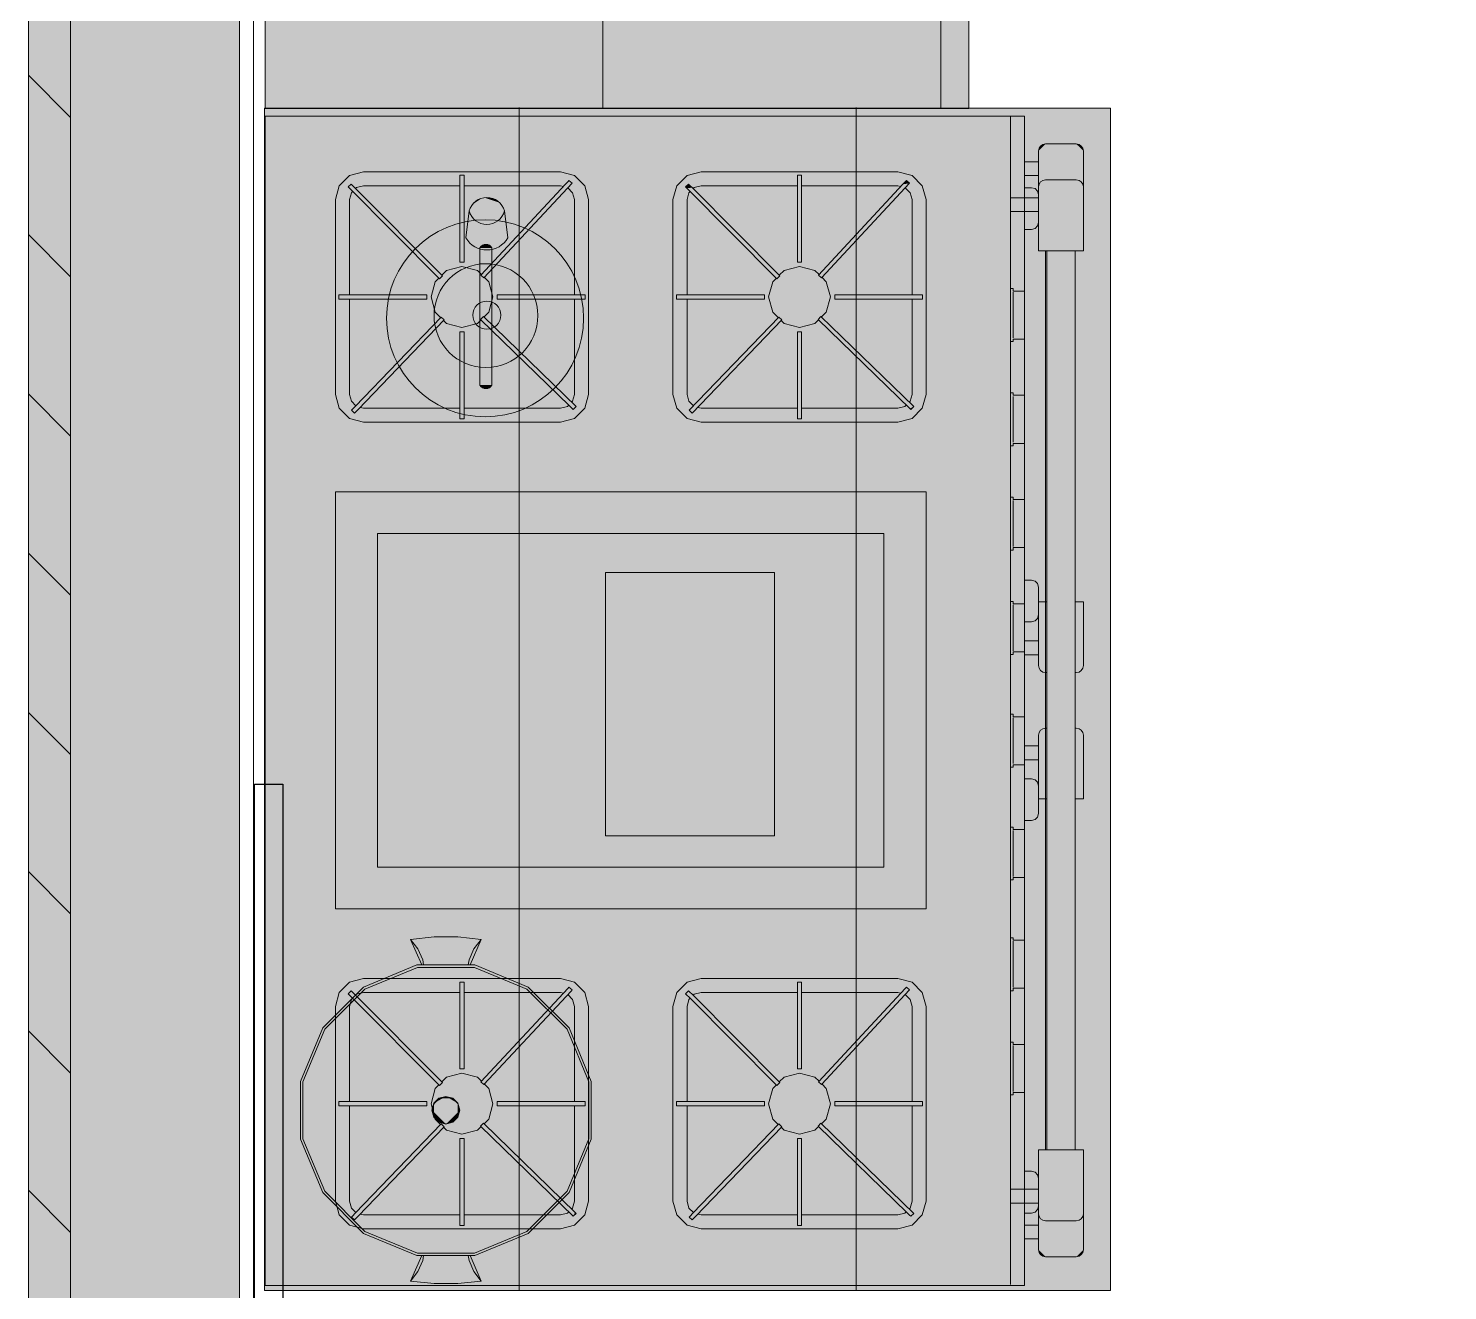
# Model space of a CAD drawing. Header units: inches. Extents: x 99 to 12024, y -5408 to 2559.
# Drawn here: x 7915.1 to 7965.5, y -4509 to -4464.2 of the extents above; entities that cross this region are included whole.
import ezdxf

# ---------------------------------------------------------------- set-up
doc = ezdxf.new("R2010")
doc.units = ezdxf.units.IN
doc.header["$LTSCALE"] = 96
doc.header["$MEASUREMENT"] = 0
doc.linetypes.add('Dot', pattern=[0.15, 0.075, -0.075])
doc.linetypes.add('ISO08W100', pattern=[0.96, 0.48, -0.12, 0.24, -0.12])
for name, color, linetype, lineweight, true_color in [('Cabinets_  Base', 7, 'Dot', 5, 0xd4b6b5), ('Cabinets_  Soffits', 9, 'ISO08W100', 25, 0x808080), ('Cabinets_ Countertops', 7, 'Continuous', 5, 0x804040), ('CAD_  Default', 7, 'Continuous', 18, 0x000000), ('Furniture_ Interior', 7, 'Continuous', 25, 0x8080c0), ('Hatch', 7, 'Continuous', 0, 0x919191)]:
    doc.layers.add(name, color=color, linetype=linetype, lineweight=lineweight, true_color=true_color)
for name, color, linetype, lineweight in [('Cabinets_  Wall', 252, 'Continuous', 5), ('Fixtures_ Interior', 231, 'Continuous', 0), ('Walls_  Normal', 6, 'Continuous', 13)]:
    doc.layers.add(name, color=color, linetype=linetype, lineweight=lineweight)

# ---------------------------------------------------------------- blocks, each defined once
blk = doc.blocks.new('Kitchen Items_Cookware_Teapot')
at = {"layer": 'Furniture_ Interior', "color": 163, "lineweight": 0, "true_color": 0x8080c0, "transparency": 33554687}
for points in [[(3.417, 4.188, -0.767327), (3.417, 2.938), (2.456, 2.819, -0.57735), (2.463, 4.309)], [(2.104, 3.745, -0.57735), (2.104, 3.312), (-2.771, 3.312, -0.57735), (-2.771, 3.745)]]:
    blk.add_lwpolyline(points, format="xyb", close=True, dxfattribs=at)
for centre, radius in [((-0.396, 3.5), 3.5), ((-0.302, 3.531), 1.844), ((-0.285, 3.562), 0.5)]:
    blk.add_circle(centre, radius, dxfattribs=at)
blk.add_arc((3.584, 3.563), 0.647, 105, 255, dxfattribs=at)
at = {"layer": 'Furniture_ Interior', "color": 7, "lineweight": 0, "true_color": 0xffffff, "transparency": 33554687}
for points in [[(-0.396, 7), (-3.685, 4.697), (-3.896, 3.5), (-3.843, 4.108)], [(-0.396, 7), (-3.896, 3.5), (-3.685, 2.303), (-3.843, 2.892)], [(-0.396, 7), (-3.077, 5.75), (-3.685, 4.697), (-3.427, 5.25)], [(-0.396, 7), (-3.685, 2.303), (-3.077, 1.25), (-3.427, 1.75)], [(-0.396, 7), (-2.146, 6.531), (-3.077, 5.75), (-2.646, 6.181)], [(-0.396, 7), (-3.077, 1.25), (-2.146, 0.469), (-2.646, 0.819)], [(-0.396, 7), (-1.004, 6.947), (-2.146, 6.531), (-1.593, 6.789)], [(-0.396, 7), (-2.146, 0.469), (-1.004, 0.053), (-1.593, 0.211)], [(-0.396, 7), (-1.004, 0.053), (0.212, 0.053), (-0.396, 0)], [(-0.396, 7), (0.212, 0.053), (1.354, 0.469), (0.801, 0.211)], [(-0.396, 7), (1.354, 0.469), (2.285, 1.25), (1.854, 0.819)], [(-0.396, 7), (2.285, 1.25), (2.893, 2.303), (2.635, 1.75)], [(-0.396, 7), (2.893, 2.303), (3.104, 3.5), (3.051, 2.892)], [(-0.396, 7), (3.104, 3.5), (2.893, 4.697), (3.051, 4.108)], [(-0.396, 7), (2.893, 4.697), (2.285, 5.75), (2.635, 5.25)], [(-0.396, 7), (2.285, 5.75), (1.354, 6.531), (1.854, 6.181)], [(-0.396, 7), (1.354, 6.531), (0.212, 6.947), (0.801, 6.789)], [(3.417, 2.938), (2.029, 3.562), (3.417, 2.938), (3.417, 4.188)], [(3.417, 4.188), (2.029, 3.562), (3.417, 4.188), (2.037, 3.674)], [(2.037, 3.674), (2.059, 3.785), (2.037, 3.674), (3.417, 4.188)], [(3.417, 4.188), (2.059, 3.785), (3.417, 4.188), (2.095, 3.891)], [(2.095, 3.891), (2.145, 3.992), (2.095, 3.891), (3.417, 4.188)], [(3.417, 4.188), (2.145, 3.992), (3.417, 4.188), (2.207, 4.086)], [(2.207, 4.086), (2.281, 4.17), (2.207, 4.086), (3.417, 4.188)], [(3.417, 4.188), (2.281, 4.17), (3.417, 4.188), (2.366, 4.245)], [(2.463, 4.309), (3.417, 4.188), (2.463, 4.309), (2.366, 4.245)], [(3.417, 4.188), (3.497, 4.16), (3.417, 4.188), (3.874, 3.395)], [(3.417, 4.188), (3.874, 3.395), (3.417, 4.188), (3.643, 3.049)], [(3.643, 3.049), (3.573, 3.002), (3.643, 3.049), (3.417, 4.188)], [(3.417, 4.188), (3.573, 3.002), (3.417, 4.188), (3.497, 2.965)], [(3.497, 2.965), (3.417, 2.938), (3.497, 2.965), (3.417, 4.188)], [(3.497, 4.16), (3.573, 4.123), (3.497, 4.16), (3.643, 4.076)], [(3.643, 4.076), (3.707, 4.02), (3.643, 4.076), (3.497, 4.16)], [(3.497, 4.16), (3.707, 4.02), (3.497, 4.16), (3.89, 3.478)], [(3.497, 4.16), (3.89, 3.478), (3.497, 4.16), (3.874, 3.395)], [(-2.896, 3.529), (-2.887, 3.594), (-2.896, 3.529), (-2.887, 3.464)], [(-2.894, 3.562), (-2.887, 3.594), (-2.894, 3.562), (-2.896, 3.529)], [(-2.894, 3.496), (-2.896, 3.529), (-2.894, 3.496), (-2.887, 3.464)], [(-2.862, 3.404), (-2.887, 3.594), (-2.862, 3.404), (-2.771, 3.745)], [(-2.887, 3.594), (-2.823, 3.706), (-2.887, 3.594), (-2.771, 3.745)], [(-2.877, 3.625), (-2.823, 3.706), (-2.877, 3.625), (-2.887, 3.594)], [(-2.887, 3.464), (-2.887, 3.594), (-2.887, 3.464), (-2.862, 3.404)], [(-2.862, 3.654), (-2.823, 3.706), (-2.862, 3.654), (-2.877, 3.625)], [(-2.798, 3.331), (-2.862, 3.404), (-2.798, 3.331), (-2.771, 3.745)], [(-2.844, 3.681), (-2.823, 3.706), (-2.844, 3.681), (-2.862, 3.654)], [(-2.771, 3.745), (-2.823, 3.706), (-2.771, 3.745), (-2.798, 3.727)], [(-2.771, 3.745), (-2.771, 3.312), (-2.771, 3.745), (-2.798, 3.331)], [(2.104, 3.745), (2.104, 3.312), (2.104, 3.745), (-2.771, 3.745)], [(2.104, 3.312), (-2.771, 3.312), (2.104, 3.312), (-2.771, 3.745)], [(2.037, 3.45), (2.029, 3.562), (2.037, 3.45), (3.417, 2.938)], [(2.131, 3.727), (2.195, 3.654), (2.131, 3.727), (2.104, 3.745)], [(2.22, 3.594), (2.229, 3.529), (2.22, 3.594), (2.104, 3.745)], [(2.229, 3.529), (2.22, 3.464), (2.229, 3.529), (2.104, 3.745)], [(2.104, 3.745), (2.22, 3.464), (2.104, 3.745), (2.177, 3.377)], [(2.195, 3.654), (2.22, 3.594), (2.195, 3.654), (2.104, 3.745)], [(2.177, 3.377), (2.104, 3.312), (2.177, 3.377), (2.104, 3.745)], [(2.131, 3.727), (2.156, 3.706), (2.131, 3.727), (2.177, 3.681)], [(2.177, 3.681), (2.195, 3.654), (2.177, 3.681), (2.131, 3.727)], [(2.21, 3.625), (2.22, 3.594), (2.21, 3.625), (2.195, 3.654)], [(2.227, 3.562), (2.229, 3.529), (2.227, 3.562), (2.22, 3.594)], [(2.227, 3.496), (2.22, 3.464), (2.227, 3.496), (2.229, 3.529)], [(3.762, 3.956), (3.809, 3.886), (3.762, 3.956), (3.707, 4.02)], [(3.707, 4.02), (3.809, 3.886), (3.707, 4.02), (3.874, 3.73)], [(3.874, 3.73), (3.89, 3.647), (3.874, 3.73), (3.707, 4.02)], [(3.707, 4.02), (3.89, 3.647), (3.707, 4.02), (3.89, 3.478)], [(3.809, 3.886), (3.847, 3.81), (3.809, 3.886), (3.874, 3.73)], [(3.896, 3.563), (3.89, 3.478), (3.896, 3.563), (3.89, 3.647)], [(-2.877, 3.433), (-2.887, 3.464), (-2.877, 3.433), (-2.862, 3.404)], [(-2.844, 3.377), (-2.862, 3.404), (-2.844, 3.377), (-2.798, 3.331)], [(-2.798, 3.331), (-2.823, 3.352), (-2.798, 3.331), (-2.844, 3.377)], [(3.417, 2.938), (2.059, 3.339), (3.417, 2.938), (2.037, 3.45)], [(2.095, 3.233), (2.059, 3.339), (2.095, 3.233), (3.417, 2.938)], [(3.417, 2.938), (2.145, 3.132), (3.417, 2.938), (2.095, 3.233)], [(2.131, 3.331), (2.104, 3.312), (2.131, 3.331), (2.177, 3.377)], [(2.177, 3.377), (2.156, 3.352), (2.177, 3.377), (2.131, 3.331)], [(2.207, 3.038), (2.145, 3.132), (2.207, 3.038), (3.417, 2.938)], [(2.22, 3.464), (2.21, 3.433), (2.22, 3.464), (2.177, 3.377)], [(2.21, 3.433), (2.195, 3.404), (2.21, 3.433), (2.177, 3.377)], [(3.417, 2.938), (2.281, 2.954), (3.417, 2.938), (2.207, 3.038)], [(3.874, 3.395), (3.809, 3.239), (3.874, 3.395), (3.643, 3.049)], [(3.762, 3.169), (3.643, 3.049), (3.762, 3.169), (3.809, 3.239)], [(3.762, 3.169), (3.707, 3.105), (3.762, 3.169), (3.643, 3.049)], [(3.847, 3.315), (3.809, 3.239), (3.847, 3.315), (3.874, 3.395)], [(2.366, 2.88), (2.281, 2.954), (2.366, 2.88), (3.417, 2.938)], [(2.456, 2.819), (2.366, 2.88), (2.456, 2.819), (3.417, 2.938)]]:
    blk.add_solid(points, dxfattribs=at)
blk = doc.blocks.new('Kitchen Items_Cookware_Stock Pot')
at = {"layer": 'Furniture_ Interior', "color": 163, "lineweight": 0, "true_color": 0x8080c0, "transparency": 33554687}
for p, q in [((-5.162, 4.303), (-6.07, 3.909)), ((6.07, 3.909), (5.162, 4.303))]:
    blk.add_line(p, q, dxfattribs=at)
for points in [[(-5.162, 4.135), (-5.162, 6.189), (-4.376, 8.086), (-2.924, 9.538), (-1.027, 10.324), (1.027, 10.324), (2.924, 9.538), (4.376, 8.086), (5.162, 6.189), (5.162, 4.135), (4.376, 2.238), (2.924, 0.786), (1.027, 0), (-1.027, 0), (-2.924, 0.786), (-4.376, 2.238)], [(-5.076, 4.152), (-5.076, 6.172), (-4.304, 8.038), (-2.876, 9.466), (-1.01, 10.239), (1.01, 10.239), (2.876, 9.466), (4.304, 8.038), (5.076, 6.172), (5.076, 4.152), (4.304, 2.287), (2.876, 0.859), (1.01, 0.086), (-1.01, 0.086), (-2.876, 0.859), (-4.304, 2.287)], [(-0.493, 5.162), (-0.427, 5.409), (-0.247, 5.589), (0, 5.656), (0.247, 5.589), (0.427, 5.409), (0.493, 5.162), (0.427, 4.915), (0.247, 4.735), (0, 4.669), (-0.247, 4.735), (-0.427, 4.915)], [(-0.484, 5.162), (-0.419, 5.404), (-0.242, 5.581), (0, 5.646), (0.242, 5.581), (0.419, 5.404), (0.484, 5.162), (0.419, 4.92), (0.242, 4.743), (0, 4.678), (-0.242, 4.743), (-0.419, 4.92)]]:
    blk.add_lwpolyline(points, close=True, dxfattribs=at)
for points in [[(-5.162, 4.369), (-5.337, 4.339), (-5.729, 4.169), (-6.07, 3.909), (-6.156, 4.743), (-6.156, 5.581), (-6.07, 6.415)], [(-5.162, 6.021), (-6.07, 6.415), (-5.729, 6.156), (-5.337, 5.985), (-5.162, 5.956)], [(5.162, 5.956), (5.337, 5.985), (5.729, 6.156), (6.07, 6.415)], [(5.162, 6.021), (6.07, 6.415), (6.156, 5.581), (6.156, 4.743), (6.07, 3.909), (5.729, 4.169), (5.337, 4.339), (5.162, 4.369)]]:
    blk.add_lwpolyline(points, dxfattribs=at)
at = {"layer": 'Furniture_ Interior', "color": 7, "lineweight": 0, "true_color": 0xffffff, "transparency": 33554687}
for points in [[(-4.376, 8.086), (-2.924, 9.538), (-4.376, 8.086), (-1.027, 10.324)], [(-1.027, 10.324), (1.027, 10.324), (-1.027, 10.324), (-4.376, 8.086)], [(-4.376, 8.086), (1.027, 10.324), (-4.376, 8.086), (1.027, 0)], [(-2.876, 9.466), (-1.01, 10.239), (-2.876, 9.466), (1.01, 10.239)], [(1.01, 10.239), (2.876, 9.466), (1.01, 10.239), (-2.876, 9.466)], [(2.924, 9.538), (1.027, 0), (2.924, 9.538), (1.027, 10.324)], [(-5.076, 6.172), (-4.304, 8.038), (-5.076, 6.172), (-2.876, 9.466)], [(-5.076, 4.152), (-5.076, 6.172), (-5.076, 4.152), (-2.876, 9.466)], [(-5.076, 4.152), (-2.876, 9.466), (-5.076, 4.152), (5.076, 4.152)], [(-2.876, 9.466), (2.876, 9.466), (-2.876, 9.466), (5.076, 4.152)], [(5.162, 4.135), (1.027, 0), (5.162, 4.135), (2.924, 9.538)], [(4.304, 8.038), (5.076, 6.172), (4.304, 8.038), (2.876, 9.466)], [(2.876, 9.466), (5.076, 6.172), (2.876, 9.466), (5.076, 4.152)], [(2.924, 9.538), (4.376, 8.086), (2.924, 9.538), (5.162, 6.189)], [(2.924, 9.538), (5.162, 6.189), (2.924, 9.538), (5.162, 4.135)], [(-5.162, 6.189), (-4.376, 8.086), (-5.162, 6.189), (-5.162, 4.135)], [(-4.376, 8.086), (-1.027, 0), (-4.376, 8.086), (-5.162, 4.135)], [(1.027, 0), (-1.027, 0), (1.027, 0), (-4.376, 8.086)], [(-0.427, 5.409), (-0.247, 5.589), (-0.427, 5.409), (-0.493, 5.162)], [(-0.247, 5.589), (0.493, 5.162), (-0.247, 5.589), (-0.493, 5.162)], [(-0.419, 5.404), (-0.242, 5.581), (-0.419, 5.404), (0.242, 5.581)], [(0.242, 5.581), (0.242, 4.743), (0.242, 5.581), (-0.419, 5.404)], [(0, 5.656), (0.493, 5.162), (0, 5.656), (-0.247, 5.589)], [(0, 5.646), (0.242, 5.581), (0, 5.646), (-0.242, 5.581)], [(0, 5.656), (0.247, 5.589), (0, 5.656), (0.427, 5.409)], [(0.427, 5.409), (0.493, 5.162), (0.427, 5.409), (0, 5.656)], [(0.419, 5.404), (0.484, 5.162), (0.419, 5.404), (0.242, 5.581)], [(0.242, 5.581), (0.484, 5.162), (0.242, 5.581), (0.242, 4.743)], [(-0.493, 5.162), (0.493, 5.162), (-0.493, 5.162), (-0.247, 4.735)], [(-0.427, 4.915), (-0.493, 5.162), (-0.427, 4.915), (-0.247, 4.735)], [(-0.419, 4.92), (-0.484, 5.162), (-0.419, 4.92), (-0.419, 5.404)], [(-0.419, 5.404), (0.242, 4.743), (-0.419, 5.404), (-0.419, 4.92)], [(0.493, 5.162), (0, 4.669), (0.493, 5.162), (-0.247, 4.735)], [(0.247, 4.735), (0, 4.669), (0.247, 4.735), (0.493, 5.162)], [(0.419, 4.92), (0.242, 4.743), (0.419, 4.92), (0.484, 5.162)], [(0.427, 4.915), (0.247, 4.735), (0.427, 4.915), (0.493, 5.162)], [(0.242, 4.743), (-0.242, 4.743), (0.242, 4.743), (-0.419, 4.92)], [(0, 4.678), (-0.242, 4.743), (0, 4.678), (0.242, 4.743)], [(-5.162, 4.135), (-1.027, 0), (-5.162, 4.135), (-4.376, 2.238)], [(5.076, 4.152), (-2.876, 0.859), (5.076, 4.152), (-5.076, 4.152)], [(-4.304, 2.287), (-5.076, 4.152), (-4.304, 2.287), (-2.876, 0.859)], [(2.876, 0.859), (-2.876, 0.859), (2.876, 0.859), (5.076, 4.152)], [(2.924, 0.786), (1.027, 0), (2.924, 0.786), (5.162, 4.135)], [(5.076, 4.152), (4.304, 2.287), (5.076, 4.152), (2.876, 0.859)], [(4.376, 2.238), (2.924, 0.786), (4.376, 2.238), (5.162, 4.135)], [(-4.376, 2.238), (-1.027, 0), (-4.376, 2.238), (-2.924, 0.786)], [(-1.01, 0.086), (-2.876, 0.859), (-1.01, 0.086), (1.01, 0.086)], [(1.01, 0.086), (-2.876, 0.859), (1.01, 0.086), (2.876, 0.859)]]:
    blk.add_solid(points, dxfattribs=at)
blk = doc.blocks.new('Appliances_Hoods_Large_Professional (island)')
at = {"layer": 'Fixtures_ Interior', "color": 17, "lineweight": 0, "true_color": 0x804040, "transparency": 33554687}
for p, q in [((-18.005177, 0), (-18.005177, 30.044256)), ((-18.005177, 30.044256), (17.985743, 30.044256)), ((17.985743, 30.044256), (17.985743, 0)), ((-17.985743, 21.00766), (18.005177, 21.00766)), ((-4.163857, 12.102715), (-4.163857, 18.111349)), ((-4.163857, 18.111349), (3.847656, 18.111349)), ((3.847656, 18.111349), (3.847656, 12.102715)), ((3.847656, 12.102715), (-4.163857, 12.102715)), ((-17.985743, 9.036597), (18.005177, 9.036597)), ((17.985743, 0), (-18.005177, 0))]:
    blk.add_line(p, q, dxfattribs=at)
at = {"layer": 'Fixtures_ Interior', "color": 7, "lineweight": 0, "true_color": 0xffffff, "transparency": 33554687}
blk.add_solid([(17.985743, 0), (-18.005177, 0), (17.985743, 30.044256), (-18.005177, 30.044256)], dxfattribs=at)
blk = doc.blocks.new('Appliances_Ranges_Stand Alone_Large_Old World Range')
at = {"layer": 'Fixtures_ Interior', "color": 17, "lineweight": 0, "true_color": 0x804040, "transparency": 33554687}
for p, q in [((20.984, 2.588), (-21.016, 2.588)), ((-18.086, 1.589), (-18.086, 2.588)), ((-17.586, 2.588), (-17.586, 1.589)), ((17.554, 1.589), (17.554, 2.588)), ((18.054, 2.588), (18.054, 1.589)), ((-19.379, 1.589), (-19.379, 2.089)), ((-18.879, 2.089), (-18.879, 1.589)), ((17.554, 2.089), (-17.586, 2.089)), ((-14.731, 2.089), (-14.731, 2.488)), ((-13.044, 2.488), (-14.694, 2.488)), ((-13.003, 2.488), (-13.003, 2.089)), ((-10.982, 2.089), (-10.982, 2.488)), ((-9.295, 2.488), (-10.944, 2.488)), ((-9.254, 2.488), (-9.254, 2.089)), ((-7.232, 2.089), (-7.232, 2.488)), ((-5.545, 2.488), (-7.195, 2.488)), ((-5.505, 2.488), (-5.505, 2.089)), ((-3.483, 2.089), (-3.483, 2.488)), ((-1.796, 2.488), (-3.445, 2.488)), ((-2.154, 1.589), (-2.154, 2.089)), ((-1.755, 2.488), (-1.755, 2.089)), ((-1.654, 2.089), (-1.654, 1.589)), ((0.572, 2.089), (0.572, 2.488)), ((2.259, 2.488), (0.61, 2.488)), ((1.621, 1.589), (1.621, 2.089)), ((2.121, 2.089), (2.121, 1.589)), ((2.3, 2.488), (2.3, 2.089)), ((4.628, 2.089), (4.628, 2.488)), ((6.315, 2.488), (4.665, 2.488)), ((6.356, 2.488), (6.356, 2.089)), ((8.607, 2.089), (8.607, 2.488)), ((10.294, 2.488), (8.644, 2.488)), ((10.335, 2.488), (10.335, 2.089)), ((12.356, 2.089), (12.356, 2.488)), ((14.043, 2.488), (12.394, 2.488)), ((14.084, 2.488), (14.084, 2.089)), ((18.846, 1.589), (18.846, 2.089)), ((19.346, 2.089), (19.346, 1.589)), ((-3.56, 1.294), (-3.56, 1.589)), ((3.527, 1.589), (3.527, 1.294)), ((-16.181, 1.294), (16.148, 1.294)), ((16.148, 0.295), (-16.181, 0.295))]:
    blk.add_line(p, q, dxfattribs=at)
for points in [[(-18.086, 2.089), (-21.016, 2.089), (-21.016, 29.063), (21.016, 29.063), (21.016, 2.089), (18.054, 2.089)], [(-18.443, 25.875), (-18.541, 25.972), (-18.577, 26.007), (-18.471, 26.114)], [(-18.416, 25.849), (-18.449, 25.816), (-18.516, 25.566), (-18.516, 22.144)], [(-18.471, 26.114), (-15.174, 22.873), (-15.28, 22.766), (-18.443, 25.875)], [(-14.591, 26.065), (-18.016, 26.065), (-18.266, 25.998), (-18.31, 25.955)], [(-10.605, 25.837), (-10.766, 25.998), (-11.016, 26.065), (-14.441, 26.065)], [(-10.474, 25.755), (-13.69, 22.7), (-13.793, 22.808), (-10.578, 25.863), (-10.478, 25.958), (-10.442, 25.992), (-10.338, 25.884), (-10.375, 25.849), (-10.474, 25.755)], [(10.557, 25.875), (10.459, 25.972), (10.423, 26.007), (10.529, 26.114), (10.565, 26.078), (10.662, 25.982)], [(10.584, 25.849), (10.551, 25.816), (10.484, 25.566), (10.484, 22.144)], [(10.662, 25.982), (13.826, 22.873), (13.72, 22.766), (10.557, 25.875)], [(14.409, 26.065), (10.984, 26.065), (10.734, 25.998), (10.69, 25.955)], [(18.395, 25.837), (18.234, 25.998), (17.984, 26.065), (14.559, 26.065)], [(18.526, 25.755), (15.31, 22.7), (15.207, 22.808), (18.422, 25.863)], [(18.422, 25.863), (18.522, 25.958), (18.558, 25.992), (18.662, 25.884), (18.625, 25.849), (18.526, 25.755)], [(-10.516, 22.144), (-10.516, 25.566), (-10.548, 25.684)], [(18.484, 22.144), (18.484, 25.566), (18.452, 25.684)], [(-15.326, 21.377), (-15.469, 21.52), (-15.616, 22.069), (-15.469, 22.619), (-15.301, 22.787)], [(-15.194, 22.893), (-15.066, 23.021), (-14.516, 23.168), (-13.966, 23.021), (-13.773, 22.828)], [(-13.667, 22.722), (-13.564, 22.619), (-13.416, 22.069), (-13.564, 21.52), (-13.692, 21.392)], [(13.674, 21.377), (13.531, 21.52), (13.384, 22.069), (13.531, 22.619), (13.699, 22.787)], [(13.806, 22.893), (13.934, 23.021), (14.484, 23.168), (15.034, 23.021), (15.227, 22.828)], [(15.333, 22.722), (15.436, 22.619), (15.584, 22.069), (15.436, 21.52), (15.308, 21.392)], [(-18.516, 21.994), (-18.516, 18.573), (-18.488, 18.469)], [(-10.627, 18.279), (-10.583, 18.323), (-10.516, 18.573), (-10.516, 21.994)], [(10.484, 21.994), (10.484, 18.573), (10.512, 18.469)], [(18.373, 18.279), (18.417, 18.323), (18.484, 18.573), (18.484, 21.994)], [(-18.568, 18.396), (-15.302, 21.398), (-15.201, 21.288), (-18.604, 18.159), (-18.706, 18.269), (-18.669, 18.303), (-18.568, 18.396)], [(-13.798, 21.286), (-13.966, 21.118), (-14.516, 20.97), (-15.066, 21.118), (-15.219, 21.271)], [(-10.575, 18.013), (-13.819, 21.307), (-13.712, 21.412), (-10.599, 18.252)], [(10.331, 18.303), (13.698, 21.398), (13.799, 21.288), (10.433, 18.193)], [(15.202, 21.286), (15.034, 21.118), (14.484, 20.97), (13.934, 21.118), (13.781, 21.271)], [(-18.438, 18.312), (-18.266, 18.14), (-18.016, 18.073), (-14.591, 18.073)], [(-14.441, 18.073), (-11.016, 18.073), (-10.766, 18.14), (-10.733, 18.173)], [(-10.599, 18.252), (-10.503, 18.154), (-10.468, 18.118), (-10.575, 18.013)], [(10.433, 18.193), (10.396, 18.159), (10.294, 18.269), (10.331, 18.303)], [(10.562, 18.312), (10.734, 18.14), (10.984, 18.073), (14.409, 18.073)], [(14.559, 18.073), (17.984, 18.073), (18.234, 18.14), (18.267, 18.173)], [(10.557, 13.887), (10.459, 13.983), (10.423, 14.018), (10.529, 14.125), (10.565, 14.09), (10.662, 13.994)], [(-18.416, 13.861), (-18.449, 13.827), (-18.516, 13.578), (-18.516, 10.156)], [(-14.591, 14.077), (-18.016, 14.077), (-18.266, 14.01), (-18.31, 13.967)], [(-10.605, 13.849), (-10.766, 14.01), (-11.016, 14.077), (-14.441, 14.077)], [(-10.442, 14.004), (-10.338, 13.895), (-13.69, 10.711), (-13.793, 10.82), (-10.442, 14.004)], [(-10.516, 10.156), (-10.516, 13.578), (-10.548, 13.696)], [(10.584, 13.861), (10.551, 13.827), (10.484, 13.578), (10.484, 10.156)], [(10.662, 13.994), (13.826, 10.885), (13.72, 10.778), (10.557, 13.887)], [(14.409, 14.077), (10.984, 14.077), (10.734, 14.01), (10.69, 13.967)], [(18.395, 13.849), (18.234, 14.01), (17.984, 14.077), (14.559, 14.077)], [(18.526, 13.766), (15.31, 10.711), (15.207, 10.82), (18.422, 13.875), (18.522, 13.969), (18.558, 14.004), (18.662, 13.895), (18.625, 13.861), (18.526, 13.766)], [(18.484, 10.156), (18.484, 13.578), (18.452, 13.696)], [(-15.194, 10.904), (-15.066, 11.033), (-14.516, 11.18), (-13.966, 11.033), (-13.773, 10.84)], [(13.806, 10.904), (13.934, 11.033), (14.484, 11.18), (15.034, 11.033), (15.227, 10.84)], [(-15.326, 9.388), (-15.469, 9.531), (-15.616, 10.081), (-15.469, 10.63), (-15.301, 10.798)], [(-13.667, 10.734), (-13.564, 10.63), (-13.416, 10.081), (-13.564, 9.531), (-13.692, 9.403)], [(13.674, 9.388), (13.531, 9.531), (13.384, 10.081), (13.531, 10.63), (13.699, 10.798)], [(15.333, 10.734), (15.436, 10.63), (15.584, 10.081), (15.436, 9.531), (15.308, 9.403)], [(-18.516, 10.006), (-18.516, 6.584), (-18.488, 6.481)], [(-10.627, 6.291), (-10.583, 6.335), (-10.516, 6.584), (-10.516, 10.006)], [(10.484, 10.006), (10.484, 6.584), (10.512, 6.481)], [(18.373, 6.291), (18.417, 6.335), (18.484, 6.584), (18.484, 10.006)], [(-13.798, 9.297), (-13.966, 9.129), (-14.516, 8.982), (-15.066, 9.129), (-15.219, 9.282)], [(10.331, 6.315), (13.698, 9.41), (13.799, 9.299), (10.396, 6.171), (10.294, 6.281), (10.331, 6.315)], [(15.202, 9.297), (15.034, 9.129), (14.484, 8.982), (13.934, 9.129), (13.781, 9.282)], [(18.401, 6.263), (18.497, 6.165), (18.532, 6.13), (18.425, 6.025), (15.181, 9.318), (15.288, 9.423), (18.401, 6.263)], [(-18.438, 6.323), (-18.266, 6.152), (-18.016, 6.085), (-14.591, 6.085)], [(-14.441, 6.085), (-11.016, 6.085), (-10.766, 6.152), (-10.733, 6.185)], [(10.562, 6.323), (10.734, 6.152), (10.984, 6.085), (14.409, 6.085)], [(14.559, 6.085), (17.984, 6.085), (18.234, 6.152), (18.267, 6.185)], [(-14.73, 2.488), (-14.821, 2.488), (-14.821, 2.588)], [(-12.917, 2.588), (-12.917, 2.488), (-13.005, 2.488)], [(-10.981, 2.488), (-11.072, 2.488), (-11.072, 2.588)], [(-9.167, 2.588), (-9.167, 2.488), (-9.255, 2.488)], [(-7.231, 2.488), (-7.322, 2.488), (-7.322, 2.588)], [(-5.418, 2.588), (-5.418, 2.488), (-5.506, 2.488)], [(-3.482, 2.488), (-3.573, 2.488), (-3.573, 2.588)], [(-1.668, 2.588), (-1.668, 2.488), (-1.756, 2.488)], [(0.574, 2.488), (0.482, 2.488), (0.482, 2.588)], [(2.387, 2.588), (2.387, 2.488), (2.299, 2.488)], [(4.629, 2.488), (4.538, 2.488), (4.538, 2.588)], [(6.442, 2.588), (6.442, 2.488), (6.355, 2.488)], [(8.608, 2.488), (8.517, 2.488), (8.517, 2.588)], [(10.421, 2.588), (10.421, 2.488), (10.333, 2.488)], [(12.357, 2.488), (12.266, 2.488), (12.266, 2.588)], [(14.171, 2.588), (14.171, 2.488), (14.083, 2.488)], [(-18.195, 1.589), (-18.32, 1.623), (-18.412, 1.714), (-18.445, 1.839), (-18.445, 2.089)], [(-16.945, 2.089), (-16.945, 1.839), (-16.979, 1.714), (-17.07, 1.623), (-17.195, 1.589)], [(-4.087, 1.589), (-4.212, 1.623), (-4.303, 1.714), (-4.337, 1.839), (-4.337, 2.089)], [(-2.837, 2.089), (-2.837, 1.839), (-2.87, 1.714), (-2.962, 1.623), (-3.087, 1.589)], [(3.055, 1.589), (2.93, 1.623), (2.838, 1.714), (2.805, 1.839), (2.805, 2.089)], [(4.305, 2.089), (4.305, 1.839), (4.271, 1.714), (4.18, 1.623), (4.055, 1.589)], [(17.163, 1.589), (17.038, 1.623), (16.947, 1.714), (16.913, 1.839), (16.913, 2.089)], [(18.413, 2.089), (18.413, 1.839), (18.38, 1.714), (18.288, 1.623), (18.163, 1.589)], [(-18.474, 0), (-18.523, 0.005), (-18.57, 0.019), (-18.651, 0.073), (-18.705, 0.154), (-18.724, 0.25), (-18.724, 1.339), (-18.705, 1.435), (-18.651, 1.516), (-18.57, 1.57), (-18.523, 1.584), (-18.474, 1.589)], [(-4.087, 1.589), (-1.266, 1.589), (-1.218, 1.584), (-1.171, 1.57), (-1.09, 1.516), (-1.035, 1.435), (-1.016, 1.339), (-1.016, 1.294)], [(0.984, 1.294), (0.984, 1.339), (1.003, 1.435), (1.057, 1.516), (1.138, 1.57), (1.185, 1.584), (1.234, 1.589), (4.055, 1.589)], [(18.442, 1.589), (18.491, 1.584), (18.537, 1.57), (18.619, 1.516), (18.673, 1.435), (18.692, 1.339), (18.692, 0.25), (18.673, 0.154), (18.619, 0.073), (18.537, 0.019), (18.491, 0.005), (18.442, 0)], [(-1.016, 0.295), (-1.016, 0.25), (-1.035, 0.154), (-1.09, 0.073), (-1.171, 0.019), (-1.218, 0.005), (-1.266, 0), (-3.56, 0), (-3.56, 0.295)], [(3.527, 0.295), (3.527, 0), (1.234, 0), (1.185, 0.005), (1.138, 0.019), (1.057, 0.073), (1.003, 0.154), (0.984, 0.25), (0.984, 0.295)]]:
    blk.add_lwpolyline(points, dxfattribs=at)
for points in [[(21.016, 29.062), (21.016, 2.089), (-21.016, 2.089), (-21.016, 29.062)], [(-19.016, 18.573), (-19.016, 25.566), (-18.882, 26.065), (-18.516, 26.431), (-18.016, 26.565), (-11.016, 26.565), (-10.516, 26.431), (-10.15, 26.065), (-10.016, 25.566), (-10.016, 18.573), (-10.15, 18.073), (-10.516, 17.707), (-11.016, 17.574), (-18.016, 17.574), (-18.516, 17.707), (-18.882, 18.073)], [(-14.591, 26.44), (-14.441, 26.44), (-14.441, 23.318), (-14.591, 23.318)], [(-7.516, 26.565), (7.484, 26.565), (7.484, 5.585), (-7.516, 5.585)], [(10.118, 18.073), (9.984, 18.573), (9.984, 25.566), (10.118, 26.065), (10.484, 26.431), (10.984, 26.565), (17.984, 26.565), (18.484, 26.431), (18.85, 26.065), (18.984, 25.566), (18.984, 18.573), (18.85, 18.073), (18.484, 17.707), (17.984, 17.574), (10.984, 17.574), (10.484, 17.707)], [(14.409, 26.44), (14.559, 26.44), (14.559, 23.318), (14.409, 23.318)], [(-6.016, 25.066), (5.984, 25.066), (5.984, 7.084), (-6.016, 7.084)], [(-18.891, 22.144), (-15.766, 22.144), (-15.766, 21.994), (-18.891, 21.994)], [(-13.266, 22.144), (-10.141, 22.144), (-10.141, 21.994), (-13.266, 21.994)], [(10.109, 22.144), (13.234, 22.144), (13.234, 21.994), (10.109, 21.994)], [(15.734, 22.144), (18.859, 22.144), (18.859, 21.994), (15.734, 21.994)], [(18.39, 18.049), (15.181, 21.307), (15.288, 21.412), (18.532, 18.118), (18.425, 18.013)], [(-14.591, 20.82), (-14.441, 20.82), (-14.441, 17.699), (-14.591, 17.699)], [(14.409, 20.82), (14.559, 20.82), (14.559, 17.699), (14.409, 17.699)], [(-19.016, 6.584), (-19.016, 13.578), (-18.882, 14.077), (-18.516, 14.443), (-18.016, 14.577), (-11.016, 14.577), (-10.516, 14.443), (-10.15, 14.077), (-10.016, 13.578), (-10.016, 6.584), (-10.15, 6.085), (-10.516, 5.719), (-11.016, 5.585), (-18.016, 5.585), (-18.516, 5.719), (-18.882, 6.085)], [(-18.471, 14.125), (-18.435, 14.09), (-15.174, 10.885), (-15.28, 10.778), (-18.443, 13.887), (-18.541, 13.983), (-18.577, 14.018)], [(-14.591, 14.452), (-14.441, 14.452), (-14.441, 11.33), (-14.591, 11.33)], [(10.118, 6.085), (9.984, 6.584), (9.984, 13.578), (10.118, 14.077), (10.484, 14.443), (10.984, 14.577), (17.984, 14.577), (18.484, 14.443), (18.85, 14.077), (18.984, 13.578), (18.984, 6.584), (18.85, 6.085), (18.484, 5.719), (17.984, 5.585), (10.984, 5.585), (10.484, 5.719)], [(14.409, 14.452), (14.559, 14.452), (14.559, 11.33), (14.409, 11.33)], [(-18.891, 10.156), (-15.766, 10.156), (-15.766, 10.006), (-18.891, 10.006)], [(-13.266, 10.156), (-10.141, 10.156), (-10.141, 10.006), (-13.266, 10.006)], [(10.109, 10.156), (13.234, 10.156), (13.234, 10.006), (10.109, 10.006)], [(15.734, 10.156), (18.859, 10.156), (18.859, 10.006), (15.734, 10.006)], [(-18.669, 6.315), (-18.568, 6.408), (-15.302, 9.41), (-15.201, 9.299), (-18.604, 6.171), (-18.706, 6.281)], [(-13.712, 9.423), (-10.503, 6.165), (-10.468, 6.13), (-10.575, 6.025), (-13.819, 9.318)], [(-14.591, 8.832), (-14.441, 8.832), (-14.441, 5.71), (-14.591, 5.71)], [(14.409, 8.832), (14.559, 8.832), (14.559, 5.71), (14.409, 5.71)], [(-19.997, 0.154), (-20.016, 0.25), (-20.016, 1.339), (-19.997, 1.435), (-19.943, 1.516), (-19.862, 1.57), (-19.815, 1.584), (-19.766, 1.589), (-16.181, 1.589), (-16.181, 0), (-19.766, 0), (-19.815, 0.005), (-19.862, 0.019), (-19.943, 0.073)], [(16.148, 1.589), (19.734, 1.589), (19.782, 1.584), (19.829, 1.57), (19.91, 1.516), (19.965, 1.435), (19.984, 1.339), (19.984, 0.25), (19.965, 0.154), (19.91, 0.073), (19.829, 0.019), (19.782, 0.005), (19.734, 0), (16.148, 0)], [(16.148, 1.349), (16.148, 0.295), (-16.181, 0.295), (-16.181, 1.349)]]:
    blk.add_lwpolyline(points, close=True, dxfattribs=at)
at = {"layer": 'Fixtures_ Interior', "color": 7, "lineweight": 0, "true_color": 0xffffff, "transparency": 33554687}
for points in [[(-21.016, 29.062), (21.016, 29.062), (-21.016, 29.062), (21.016, 2.089)], [(-21.016, 29.062), (21.016, 2.089), (-21.016, 29.062), (-21.016, 2.089)], [(-18.516, 26.431), (-18.016, 26.565), (-18.516, 26.431), (-19.016, 25.566)], [(-19.016, 25.566), (-18.016, 26.565), (-19.016, 25.566), (-19.016, 18.573)], [(-19.016, 18.573), (-18.016, 26.565), (-19.016, 18.573), (-18.016, 17.574)], [(-19.016, 25.566), (-18.882, 26.065), (-19.016, 25.566), (-18.516, 26.431)], [(-11.016, 26.565), (-11.016, 17.574), (-11.016, 26.565), (-18.016, 26.565)], [(-18.016, 26.565), (-11.016, 17.574), (-18.016, 26.565), (-18.016, 17.574)], [(-14.441, 26.44), (-14.441, 23.318), (-14.441, 26.44), (-14.591, 26.44)], [(-14.591, 26.44), (-14.441, 23.318), (-14.591, 26.44), (-14.591, 23.318)], [(-10.516, 26.431), (-10.016, 25.566), (-10.516, 26.431), (-11.016, 26.565)], [(-10.016, 25.566), (-10.016, 18.573), (-10.016, 25.566), (-11.016, 26.565)], [(-11.016, 26.565), (-10.016, 18.573), (-11.016, 26.565), (-11.016, 17.574)], [(-10.15, 26.065), (-10.016, 25.566), (-10.15, 26.065), (-10.516, 26.431)], [(-7.516, 5.585), (-7.516, 26.565), (-7.516, 5.585), (7.484, 26.565)], [(7.484, 26.565), (7.484, 5.585), (7.484, 26.565), (-7.516, 5.585)], [(10.484, 26.431), (10.984, 26.565), (10.484, 26.431), (9.984, 25.566)], [(9.984, 25.566), (10.984, 26.565), (9.984, 25.566), (9.984, 18.573)], [(9.984, 18.573), (10.984, 26.565), (9.984, 18.573), (10.984, 17.574)], [(10.118, 26.065), (10.484, 26.431), (10.118, 26.065), (9.984, 25.566)], [(17.984, 26.565), (17.984, 17.574), (17.984, 26.565), (10.984, 26.565)], [(10.984, 26.565), (17.984, 17.574), (10.984, 26.565), (10.984, 17.574)], [(14.559, 26.44), (14.559, 23.318), (14.559, 26.44), (14.409, 26.44)], [(14.409, 26.44), (14.559, 23.318), (14.409, 26.44), (14.409, 23.318)], [(17.984, 26.565), (18.484, 26.431), (17.984, 26.565), (18.984, 25.566)], [(17.984, 26.565), (18.984, 25.566), (17.984, 26.565), (18.984, 18.573)], [(18.984, 18.573), (17.984, 17.574), (18.984, 18.573), (17.984, 26.565)], [(18.484, 26.431), (18.85, 26.065), (18.484, 26.431), (18.984, 25.566)], [(-6.016, 7.084), (-6.016, 25.066), (-6.016, 7.084), (5.984, 25.066)], [(5.984, 25.066), (5.984, 7.084), (5.984, 25.066), (-6.016, 7.084)], [(-18.891, 21.994), (-18.891, 22.144), (-18.891, 21.994), (-15.766, 22.144)], [(-15.766, 22.144), (-15.766, 21.994), (-15.766, 22.144), (-18.891, 21.994)], [(-13.266, 21.994), (-13.266, 22.144), (-13.266, 21.994), (-10.141, 22.144)], [(-10.141, 22.144), (-10.141, 21.994), (-10.141, 22.144), (-13.266, 21.994)], [(10.109, 21.994), (10.109, 22.144), (10.109, 21.994), (13.234, 22.144)], [(13.234, 22.144), (13.234, 21.994), (13.234, 22.144), (10.109, 21.994)], [(18.859, 22.144), (18.859, 21.994), (18.859, 22.144), (15.734, 22.144)], [(15.734, 22.144), (18.859, 21.994), (15.734, 22.144), (15.734, 21.994)], [(15.181, 21.307), (15.288, 21.412), (15.181, 21.307), (18.39, 18.049)], [(18.39, 18.049), (15.288, 21.412), (18.39, 18.049), (18.532, 18.118)], [(-14.591, 17.699), (-14.591, 20.82), (-14.591, 17.699), (-14.441, 20.82)], [(-14.441, 20.82), (-14.441, 17.699), (-14.441, 20.82), (-14.591, 17.699)], [(14.409, 17.699), (14.409, 20.82), (14.409, 17.699), (14.559, 20.82)], [(14.559, 20.82), (14.559, 17.699), (14.559, 20.82), (14.409, 17.699)], [(-18.016, 17.574), (-18.516, 17.707), (-18.016, 17.574), (-19.016, 18.573)], [(-19.016, 18.573), (-18.516, 17.707), (-19.016, 18.573), (-18.882, 18.073)], [(-10.516, 17.707), (-11.016, 17.574), (-10.516, 17.707), (-10.016, 18.573)], [(-10.016, 18.573), (-10.15, 18.073), (-10.016, 18.573), (-10.516, 17.707)], [(10.484, 17.707), (10.118, 18.073), (10.484, 17.707), (9.984, 18.573)], [(9.984, 18.573), (10.984, 17.574), (9.984, 18.573), (10.484, 17.707)], [(18.984, 18.573), (18.484, 17.707), (18.984, 18.573), (17.984, 17.574)], [(18.85, 18.073), (18.484, 17.707), (18.85, 18.073), (18.984, 18.573)], [(18.425, 18.013), (18.39, 18.049), (18.425, 18.013), (18.532, 18.118)], [(-18.516, 14.443), (-18.016, 14.577), (-18.516, 14.443), (-19.016, 13.578)], [(-19.016, 13.578), (-18.016, 14.577), (-19.016, 13.578), (-19.016, 6.584)], [(-19.016, 6.584), (-18.016, 14.577), (-19.016, 6.584), (-18.016, 5.585)], [(-19.016, 13.578), (-18.882, 14.077), (-19.016, 13.578), (-18.516, 14.443)], [(-18.471, 14.125), (-18.541, 13.983), (-18.471, 14.125), (-18.577, 14.018)], [(-18.435, 14.09), (-18.541, 13.983), (-18.435, 14.09), (-18.471, 14.125)], [(-11.016, 14.577), (-11.016, 5.585), (-11.016, 14.577), (-18.016, 5.585)], [(-18.016, 14.577), (-11.016, 14.577), (-18.016, 14.577), (-18.016, 5.585)], [(-14.441, 14.452), (-14.441, 11.33), (-14.441, 14.452), (-14.591, 14.452)], [(-14.591, 14.452), (-14.441, 11.33), (-14.591, 14.452), (-14.591, 11.33)], [(-10.516, 14.443), (-10.016, 13.578), (-10.516, 14.443), (-11.016, 14.577)], [(-11.016, 14.577), (-10.016, 13.578), (-11.016, 14.577), (-11.016, 5.585)], [(-10.15, 14.077), (-10.016, 13.578), (-10.15, 14.077), (-10.516, 14.443)], [(10.484, 14.443), (10.984, 14.577), (10.484, 14.443), (9.984, 13.578)], [(9.984, 13.578), (10.984, 14.577), (9.984, 13.578), (9.984, 6.584)], [(9.984, 6.584), (10.984, 14.577), (9.984, 6.584), (10.984, 5.585)], [(10.118, 14.077), (10.484, 14.443), (10.118, 14.077), (9.984, 13.578)], [(17.984, 14.577), (17.984, 5.585), (17.984, 14.577), (10.984, 5.585)], [(10.984, 14.577), (17.984, 14.577), (10.984, 14.577), (10.984, 5.585)], [(14.409, 11.33), (14.409, 14.452), (14.409, 11.33), (14.559, 14.452)], [(14.559, 14.452), (14.559, 11.33), (14.559, 14.452), (14.409, 11.33)], [(17.984, 14.577), (18.484, 14.443), (17.984, 14.577), (18.984, 13.578)], [(18.984, 13.578), (17.984, 5.585), (18.984, 13.578), (17.984, 14.577)], [(18.484, 14.443), (18.85, 14.077), (18.484, 14.443), (18.984, 13.578)], [(-18.435, 14.09), (-18.443, 13.887), (-18.435, 14.09), (-18.541, 13.983)], [(-15.174, 10.885), (-18.443, 13.887), (-15.174, 10.885), (-18.435, 14.09)], [(-15.28, 10.778), (-18.443, 13.887), (-15.28, 10.778), (-15.174, 10.885)], [(-10.016, 13.578), (-10.016, 6.584), (-10.016, 13.578), (-11.016, 5.585)], [(18.984, 6.584), (17.984, 5.585), (18.984, 6.584), (18.984, 13.578)], [(-18.891, 10.006), (-18.891, 10.156), (-18.891, 10.006), (-15.766, 10.156)], [(-15.766, 10.156), (-15.766, 10.006), (-15.766, 10.156), (-18.891, 10.006)], [(-13.266, 10.006), (-13.266, 10.156), (-13.266, 10.006), (-10.141, 10.156)], [(-10.141, 10.156), (-10.141, 10.006), (-10.141, 10.156), (-13.266, 10.006)], [(10.109, 10.006), (10.109, 10.156), (10.109, 10.006), (13.234, 10.156)], [(13.234, 10.156), (13.234, 10.006), (13.234, 10.156), (10.109, 10.006)], [(18.859, 10.156), (18.859, 10.006), (18.859, 10.156), (15.734, 10.156)], [(15.734, 10.156), (18.859, 10.006), (15.734, 10.156), (15.734, 10.006)], [(-15.201, 9.299), (-18.604, 6.171), (-15.201, 9.299), (-18.568, 6.408)], [(-18.568, 6.408), (-15.302, 9.41), (-18.568, 6.408), (-15.201, 9.299)], [(-13.819, 9.318), (-13.712, 9.423), (-13.819, 9.318), (-10.503, 6.165)], [(-13.819, 9.318), (-10.503, 6.165), (-13.819, 9.318), (-10.575, 6.025)], [(-14.591, 5.71), (-14.591, 8.832), (-14.591, 5.71), (-14.441, 8.832)], [(-14.441, 8.832), (-14.441, 5.71), (-14.441, 8.832), (-14.591, 5.71)], [(14.409, 5.71), (14.409, 8.832), (14.409, 5.71), (14.559, 8.832)], [(14.559, 8.832), (14.559, 5.71), (14.559, 8.832), (14.409, 5.71)], [(-18.016, 5.585), (-18.516, 5.719), (-18.016, 5.585), (-19.016, 6.584)], [(-19.016, 6.584), (-18.516, 5.719), (-19.016, 6.584), (-18.882, 6.085)], [(-10.516, 5.719), (-11.016, 5.585), (-10.516, 5.719), (-10.016, 6.584)], [(-10.016, 6.584), (-10.15, 6.085), (-10.016, 6.584), (-10.516, 5.719)], [(10.484, 5.719), (10.118, 6.085), (10.484, 5.719), (9.984, 6.584)], [(9.984, 6.584), (10.984, 5.585), (9.984, 6.584), (10.484, 5.719)], [(18.984, 6.584), (18.484, 5.719), (18.984, 6.584), (17.984, 5.585)], [(18.85, 6.085), (18.484, 5.719), (18.85, 6.085), (18.984, 6.584)], [(-18.706, 6.281), (-18.669, 6.315), (-18.706, 6.281), (-18.604, 6.171)], [(-18.568, 6.408), (-18.604, 6.171), (-18.568, 6.408), (-18.669, 6.315)], [(-10.468, 6.13), (-10.575, 6.025), (-10.468, 6.13), (-10.503, 6.165)], [(-19.815, 1.584), (-19.766, 1.589), (-19.815, 1.584), (-20.016, 1.339)], [(-20.016, 1.339), (-19.766, 1.589), (-20.016, 1.339), (-20.016, 0.25)], [(-20.016, 0.25), (-19.766, 1.589), (-20.016, 0.25), (-19.766, 0)], [(-20.016, 1.339), (-19.862, 1.57), (-20.016, 1.339), (-19.815, 1.584)], [(-19.943, 1.516), (-19.862, 1.57), (-19.943, 1.516), (-20.016, 1.339)], [(-19.997, 1.435), (-19.943, 1.516), (-19.997, 1.435), (-20.016, 1.339)], [(-16.181, 0), (-19.766, 0), (-16.181, 0), (-16.181, 1.589)], [(-16.181, 1.589), (-19.766, 0), (-16.181, 1.589), (-19.766, 1.589)], [(16.148, 0), (16.148, 1.589), (16.148, 0), (19.734, 1.589)], [(19.734, 1.589), (19.734, 0), (19.734, 1.589), (16.148, 0)], [(19.782, 1.584), (19.984, 1.339), (19.782, 1.584), (19.734, 1.589)], [(19.734, 1.589), (19.984, 1.339), (19.734, 1.589), (19.984, 0.25)], [(19.984, 0.25), (19.734, 0), (19.984, 0.25), (19.734, 1.589)], [(19.829, 1.57), (19.984, 1.339), (19.829, 1.57), (19.782, 1.584)], [(19.91, 1.516), (19.984, 1.339), (19.91, 1.516), (19.829, 1.57)], [(19.965, 1.435), (19.984, 1.339), (19.965, 1.435), (19.91, 1.516)], [(-16.181, 1.349), (16.148, 1.349), (-16.181, 1.349), (16.148, 0.295)], [(-16.181, 1.349), (16.148, 0.295), (-16.181, 1.349), (-16.181, 0.295)], [(-19.943, 0.073), (-19.997, 0.154), (-19.943, 0.073), (-20.016, 0.25)], [(-19.766, 0), (-19.815, 0.005), (-19.766, 0), (-20.016, 0.25)], [(-20.016, 0.25), (-19.815, 0.005), (-20.016, 0.25), (-19.862, 0.019)], [(-19.943, 0.073), (-20.016, 0.25), (-19.943, 0.073), (-19.862, 0.019)], [(19.782, 0.005), (19.734, 0), (19.782, 0.005), (19.984, 0.25)], [(19.984, 0.25), (19.829, 0.019), (19.984, 0.25), (19.782, 0.005)], [(19.91, 0.073), (19.829, 0.019), (19.91, 0.073), (19.984, 0.25)], [(19.984, 0.25), (19.965, 0.154), (19.984, 0.25), (19.91, 0.073)]]:
    blk.add_solid(points, dxfattribs=at)

msp = doc.modelspace()

# ---------------------------------------------------------------- linework, layer by layer
at = {"layer": 'Cabinets_  Base', "transparency": 33554687}
for p, q in [((7923.523, -4467), (7923.523, -4449)), ((7947.523, -4449), (7947.523, -4467)), ((7947.523, -4467), (7923.523, -4467))]:
    msp.add_line(p, q, dxfattribs=at)
msp.add_lwpolyline([(7923.523, -4467), (7923.523, -4449), (7947.523, -4449), (7947.523, -4467)], close=True, dxfattribs=at)
at = {"layer": 'Cabinets_  Base', "color": 252, "true_color": 0x949494, "transparency": 33554623}
for points in [[(7947.523, -4467), (7923.523, -4467), (7947.523, -4467), (7923.523, -4449)], [(7923.523, -4449), (7947.523, -4449), (7923.523, -4449), (7947.523, -4467)]]:
    msp.add_solid(points, dxfattribs=at)
at = {"layer": 'Cabinets_  Soffits', "transparency": 33554687}
for p, q in [((7923.148, -4491), (7924.148, -4491)), ((7923.148, -4533), (7923.148, -4491)), ((7924.148, -4491), (7924.148, -4533))]:
    msp.add_line(p, q, dxfattribs=at)
at = {"layer": 'Cabinets_  Wall', "transparency": 33554687}
for p, q in [((7923.523, -4467), (7923.523, -4431)), ((7935.523, -4431), (7935.523, -4467)), ((7935.523, -4467), (7923.523, -4467))]:
    msp.add_line(p, q, dxfattribs=at)
msp.add_lwpolyline([(7923.523, -4467), (7923.523, -4431), (7935.523, -4431), (7935.523, -4467)], close=True, dxfattribs=at)
at = {"layer": 'Cabinets_  Wall', "color": 252, "true_color": 0x949494, "transparency": 33554687}
for points in [[(7935.523, -4467), (7923.523, -4467), (7935.523, -4467), (7923.523, -4431)], [(7923.523, -4431), (7935.523, -4431), (7923.523, -4431), (7935.523, -4467)]]:
    msp.add_solid(points, dxfattribs=at)
at = {"layer": 'Cabinets_ Countertops', "transparency": 33554687}
msp.add_lwpolyline([(7923.523, -4407), (7965.523, -4407), (7965.523, -4432), (7948.523, -4432), (7948.523, -4467), (7923.523, -4467)], close=True, dxfattribs=at)
at = {"layer": 'CAD_  Default', "transparency": 33554687}
msp.add_lwpolyline([(7923.523, -4407), (7965.523, -4407), (7965.523, -4432), (7948.523, -4432), (7948.523, -4467), (7923.523, -4467)], close=True, dxfattribs=at)
at = {"layer": 'CAD_  Default', "color": 252, "true_color": 0x949494, "transparency": 33554623}
for points in [[(7923.523, -4467), (7923.523, -4407), (7923.523, -4467), (7948.523, -4432)], [(7948.523, -4432), (7948.523, -4467), (7948.523, -4432), (7923.523, -4467)]]:
    msp.add_solid(points, dxfattribs=at)
at = {"layer": 'Hatch', "color": 1, "transparency": 33554687}
for p, q in [((7915.116, -4465.824), (7916.616, -4467.324)), ((7915.116, -4471.481), (7916.616, -4472.981)), ((7915.116, -4477.138), (7916.616, -4478.638)), ((7915.116, -4482.795), (7916.616, -4484.295)), ((7915.116, -4488.452), (7916.616, -4489.952)), ((7915.116, -4494.109), (7916.616, -4495.609)), ((7915.116, -4499.765), (7916.616, -4501.265)), ((7915.116, -4505.422), (7916.616, -4506.922))]:
    msp.add_line(p, q, dxfattribs=at)
at = {"layer": 'Walls_  Normal', "transparency": 33554687}
for p, q in [((7915.116, -4699), (7915.116, -4399)), ((7916.616, -4699), (7916.616, -4400.5)), ((7922.616, -4566), (7922.616, -4406.5)), ((7923.116, -4565.5), (7923.116, -4407))]:
    msp.add_line(p, q, dxfattribs=at)
at = {"layer": 'Walls_  Normal', "color": 252, "true_color": 0x949494, "transparency": 33554687}
for points in [[(7915.116, -4699), (7915.116, -4399), (7916.616, -4699), (7916.616, -4400.5)], [(7916.616, -4699), (7916.616, -4400.5), (7922.616, -4699), (7922.616, -4400.5)]]:
    msp.add_solid(points, dxfattribs=at)

# ---------------------------------------------------------------- block references
at = {"layer": 'Fixtures_ Interior', "transparency": 33554687}
for name, p, xscale, rotation in [('Appliances_Hoods_Large_Professional (island)', (7923.505, -4487.977), -1.166666626930237, 270), ('Appliances_Ranges_Stand Alone_Large_Old World Range', (7952.585, -4488.041), -0.9880952239036559, 90)]:
    msp.add_blockref(name, p, dxfattribs=dict(at, xscale=xscale, rotation=rotation))
at = {"layer": 'Furniture_ Interior', "transparency": 33554687, "xscale": -1}
for name, p, rotation in [('Kitchen Items_Cookware_Teapot', (7927.837, -4474.058), 270), ('Kitchen Items_Cookware_Stock Pot', (7935.107, -4502.585), 90)]:
    msp.add_blockref(name, p, dxfattribs=dict(at, rotation=rotation))

doc.saveas('drawing.dxf')
